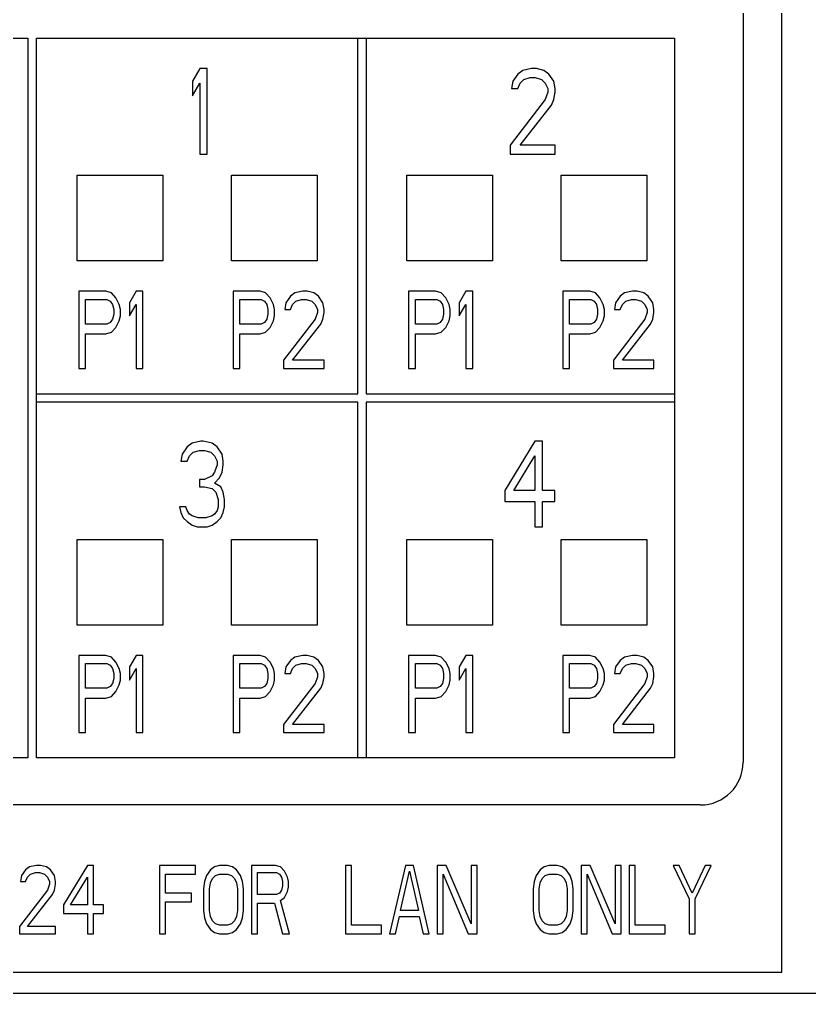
# Model space of a CAD drawing. Header units: millimetres. Extents: x 11355 to 11505, y 8083 to 8171.
# Drawn here: x 11360.209 to 11360.932, y 8103.342 to 8104.233 of the extents above; entities that cross this region are included whole.
import ezdxf

# ---------------------------------------------------------------- set-up
doc = ezdxf.new("R2010")
doc.units = ezdxf.units.MM
doc.layers.add('SW Siemens Scalance XR324', color=7, linetype='Continuous')

# ---------------------------------------------------------------- blocks, each defined once
blk = doc.blocks.new('SW Siemens Scalance XR324')
at = {"layer": 'SW Siemens Scalance XR324'}
for p, q in [((32834.09354, -3477.67342), (32834.09354, -3476.00452)), ((32834.05828, -3476.08287), (32834.05828, -3477.48146)), ((32832.21701, -3476.81938), (32833.40404, -3476.81938)), ((32833.40404, -3476.81938), (32833.40404, -3477.47754)), ((32833.41188, -3476.81938), (32833.9956, -3476.81938)), ((32833.41188, -3477.47754), (32833.41188, -3476.81938)), ((32833.7057, -3477.14454), (32833.7057, -3476.81938)), ((32833.71353, -3476.81938), (32833.71353, -3477.14454)), ((32833.9956, -3476.81938), (32833.9956, -3477.47754)), ((32833.56131, -3476.84719), (32833.55445, -3476.85886)), ((32833.56816, -3476.84719), (32833.56131, -3476.84719)), ((32833.56816, -3476.92554), (32833.56816, -3476.84719)), ((32833.85207, -3476.85219), (32833.8475, -3476.85886)), ((32833.85664, -3476.84885), (32833.85207, -3476.85219)), ((32833.86464, -3476.84719), (32833.85664, -3476.84885)), ((32833.86921, -3476.84719), (32833.86464, -3476.84719)), ((32833.87607, -3476.84885), (32833.86921, -3476.84719)), ((32833.88064, -3476.85219), (32833.87607, -3476.84885)), ((32833.88521, -3476.85886), (32833.88064, -3476.85219)), ((32833.55445, -3476.85886), (32833.55445, -3476.87219)), ((32833.55445, -3476.87219), (32833.56131, -3476.86052)), ((32833.56131, -3476.86052), (32833.56131, -3476.92554)), ((32833.8475, -3476.85886), (32833.84636, -3476.86552)), ((32833.85207, -3476.86552), (32833.85436, -3476.86052)), ((32833.85436, -3476.86052), (32833.85778, -3476.85719)), ((32833.85778, -3476.85719), (32833.8635, -3476.85552)), ((32833.8635, -3476.85552), (32833.86807, -3476.85552)), ((32833.86807, -3476.85552), (32833.87378, -3476.85719)), ((32833.87378, -3476.85719), (32833.87721, -3476.86052)), ((32833.87721, -3476.86052), (32833.87949, -3476.86552)), ((32833.88635, -3476.86552), (32833.88521, -3476.85886)), ((32833.84636, -3476.86552), (32833.85207, -3476.86552)), ((32833.87949, -3476.86886), (32833.87721, -3476.87553)), ((32833.87949, -3476.86552), (32833.87949, -3476.86886)), ((32833.88521, -3476.87553), (32833.88635, -3476.86886)), ((32833.88635, -3476.86886), (32833.88635, -3476.86552)), ((32833.87721, -3476.87553), (32833.84522, -3476.9172)), ((32833.88292, -3476.88053), (32833.88521, -3476.87553)), ((32833.85436, -3476.9172), (32833.88292, -3476.88053)), ((32833.84522, -3476.9172), (32833.84522, -3476.92554)), ((32833.88635, -3476.9172), (32833.85436, -3476.9172)), ((32833.88635, -3476.92554), (32833.88635, -3476.9172)), ((32833.56131, -3476.92554), (32833.56816, -3476.92554)), ((32833.84522, -3476.92554), (32833.88635, -3476.92554)), ((32833.44909, -3477.0231), (32833.44909, -3476.94474)), ((32833.44909, -3476.94474), (32833.52745, -3476.94474)), ((32833.52745, -3476.94474), (32833.52745, -3477.0231)), ((32833.59013, -3477.0231), (32833.59013, -3476.94474)), ((32833.59013, -3476.94474), (32833.66848, -3476.94474)), ((32833.66848, -3476.94474), (32833.66848, -3477.0231)), ((32833.75075, -3477.0231), (32833.75075, -3476.94474)), ((32833.75075, -3476.94474), (32833.8291, -3476.94474)), ((32833.8291, -3476.94474), (32833.8291, -3477.0231)), ((32833.89178, -3477.0231), (32833.89178, -3476.94474)), ((32833.89178, -3476.94474), (32833.97013, -3476.94474)), ((32833.97013, -3476.94474), (32833.97013, -3477.0231)), ((32833.52745, -3477.0231), (32833.44909, -3477.0231)), ((32833.66848, -3477.0231), (32833.59013, -3477.0231)), ((32833.8291, -3477.0231), (32833.75075, -3477.0231)), ((32833.97013, -3477.0231), (32833.89178, -3477.0231)), ((32833.45063, -3477.0509), (32833.45063, -3477.12142)), ((32833.47532, -3477.0509), (32833.45063, -3477.0509)), ((32833.48046, -3477.0524), (32833.47532, -3477.0509)), ((32833.48457, -3477.0569), (32833.48046, -3477.0524)), ((32833.48766, -3477.06291), (32833.48457, -3477.0569)), ((32833.50308, -3477.0509), (32833.49691, -3477.0614)), ((32833.50925, -3477.0509), (32833.50308, -3477.0509)), ((32833.50925, -3477.12142), (32833.50925, -3477.0509)), ((32833.59167, -3477.0509), (32833.59167, -3477.12142)), ((32833.61635, -3477.0509), (32833.59167, -3477.0509)), ((32833.62149, -3477.0524), (32833.61635, -3477.0509)), ((32833.6256, -3477.0569), (32833.62149, -3477.0524)), ((32833.62869, -3477.06291), (32833.6256, -3477.0569)), ((32833.64412, -3477.0554), (32833.64, -3477.0614)), ((32833.64823, -3477.0524), (32833.64412, -3477.0554)), ((32833.65543, -3477.0509), (32833.64823, -3477.0524)), ((32833.65954, -3477.0509), (32833.65543, -3477.0509)), ((32833.66571, -3477.0524), (32833.65954, -3477.0509)), ((32833.66982, -3477.0554), (32833.66571, -3477.0524)), ((32833.67394, -3477.0614), (32833.66982, -3477.0554)), ((32833.75229, -3477.0509), (32833.75229, -3477.12142)), ((32833.77697, -3477.0509), (32833.75229, -3477.0509)), ((32833.78211, -3477.0524), (32833.77697, -3477.0509)), ((32833.78623, -3477.0569), (32833.78211, -3477.0524)), ((32833.78931, -3477.06291), (32833.78623, -3477.0569)), ((32833.80474, -3477.0509), (32833.79857, -3477.0614)), ((32833.81091, -3477.0509), (32833.80474, -3477.0509)), ((32833.81091, -3477.12142), (32833.81091, -3477.0509)), ((32833.89332, -3477.0509), (32833.89332, -3477.12142)), ((32833.918, -3477.0509), (32833.89332, -3477.0509)), ((32833.92315, -3477.0524), (32833.918, -3477.0509)), ((32833.92726, -3477.0569), (32833.92315, -3477.0524)), ((32833.93035, -3477.06291), (32833.92726, -3477.0569)), ((32833.94577, -3477.0554), (32833.94166, -3477.0614)), ((32833.94988, -3477.0524), (32833.94577, -3477.0554)), ((32833.95708, -3477.0509), (32833.94988, -3477.0524)), ((32833.9612, -3477.0509), (32833.95708, -3477.0509)), ((32833.96737, -3477.0524), (32833.9612, -3477.0509)), ((32833.97148, -3477.0554), (32833.96737, -3477.0524)), ((32833.97559, -3477.0614), (32833.97148, -3477.0554)), ((32833.4568, -3477.0584), (32833.47634, -3477.0584)), ((32833.4568, -3477.08091), (32833.4568, -3477.0584)), ((32833.47634, -3477.0584), (32833.47943, -3477.0599)), ((32833.47943, -3477.0599), (32833.48149, -3477.06291)), ((32833.48149, -3477.06291), (32833.48251, -3477.06741)), ((32833.48868, -3477.06741), (32833.48766, -3477.06291)), ((32833.49691, -3477.0614), (32833.49691, -3477.07341)), ((32833.49691, -3477.07341), (32833.50308, -3477.06291)), ((32833.50308, -3477.06291), (32833.50308, -3477.12142)), ((32833.59784, -3477.0584), (32833.61738, -3477.0584)), ((32833.59784, -3477.08091), (32833.59784, -3477.0584)), ((32833.61738, -3477.0584), (32833.62046, -3477.0599)), ((32833.62046, -3477.0599), (32833.62252, -3477.06291)), ((32833.62252, -3477.06291), (32833.62355, -3477.06741)), ((32833.62972, -3477.06741), (32833.62869, -3477.06291)), ((32833.64, -3477.0614), (32833.63897, -3477.06741)), ((32833.64412, -3477.06741), (32833.64617, -3477.06291)), ((32833.64617, -3477.06291), (32833.64926, -3477.0599)), ((32833.64926, -3477.0599), (32833.6544, -3477.0584)), ((32833.6544, -3477.0584), (32833.65851, -3477.0584)), ((32833.65851, -3477.0584), (32833.66365, -3477.0599)), ((32833.66365, -3477.0599), (32833.66674, -3477.06291)), ((32833.66674, -3477.06291), (32833.6688, -3477.06741)), ((32833.67497, -3477.06741), (32833.67394, -3477.0614)), ((32833.75846, -3477.0584), (32833.778, -3477.0584)), ((32833.75846, -3477.08091), (32833.75846, -3477.0584)), ((32833.778, -3477.0584), (32833.78108, -3477.0599)), ((32833.78108, -3477.0599), (32833.78314, -3477.06291)), ((32833.78314, -3477.06291), (32833.78417, -3477.06741)), ((32833.79034, -3477.06741), (32833.78931, -3477.06291)), ((32833.79857, -3477.0614), (32833.79857, -3477.07341)), ((32833.79857, -3477.07341), (32833.80474, -3477.06291)), ((32833.80474, -3477.06291), (32833.80474, -3477.12142)), ((32833.89949, -3477.0584), (32833.91903, -3477.0584)), ((32833.89949, -3477.08091), (32833.89949, -3477.0584)), ((32833.91903, -3477.0584), (32833.92212, -3477.0599)), ((32833.92212, -3477.0599), (32833.92417, -3477.06291)), ((32833.92417, -3477.06291), (32833.9252, -3477.06741)), ((32833.93137, -3477.06741), (32833.93035, -3477.06291)), ((32833.94166, -3477.0614), (32833.94063, -3477.06741)), ((32833.94577, -3477.06741), (32833.94783, -3477.06291)), ((32833.94783, -3477.06291), (32833.95091, -3477.0599)), ((32833.95091, -3477.0599), (32833.95605, -3477.0584)), ((32833.95605, -3477.0584), (32833.96017, -3477.0584)), ((32833.96017, -3477.0584), (32833.96531, -3477.0599)), ((32833.96531, -3477.0599), (32833.96839, -3477.06291)), ((32833.96839, -3477.06291), (32833.97045, -3477.06741)), ((32833.97662, -3477.06741), (32833.97559, -3477.0614)), ((32833.48251, -3477.07191), (32833.48149, -3477.07641)), ((32833.48251, -3477.06741), (32833.48251, -3477.07191)), ((32833.48766, -3477.07791), (32833.48868, -3477.07341)), ((32833.48868, -3477.07341), (32833.48868, -3477.06741)), ((32833.62355, -3477.07191), (32833.62252, -3477.07641)), ((32833.62355, -3477.06741), (32833.62355, -3477.07191)), ((32833.62869, -3477.07791), (32833.62972, -3477.07341)), ((32833.62972, -3477.07341), (32833.62972, -3477.06741)), ((32833.63897, -3477.06741), (32833.64412, -3477.06741)), ((32833.6688, -3477.07041), (32833.66674, -3477.07641)), ((32833.6688, -3477.06741), (32833.6688, -3477.07041)), ((32833.67394, -3477.07641), (32833.67497, -3477.07041)), ((32833.67497, -3477.07041), (32833.67497, -3477.06741)), ((32833.78417, -3477.07191), (32833.78314, -3477.07641)), ((32833.78417, -3477.06741), (32833.78417, -3477.07191)), ((32833.78931, -3477.07791), (32833.79034, -3477.07341)), ((32833.79034, -3477.07341), (32833.79034, -3477.06741)), ((32833.9252, -3477.07191), (32833.92417, -3477.07641)), ((32833.9252, -3477.06741), (32833.9252, -3477.07191)), ((32833.93035, -3477.07791), (32833.93137, -3477.07341)), ((32833.93137, -3477.07341), (32833.93137, -3477.06741)), ((32833.94063, -3477.06741), (32833.94577, -3477.06741)), ((32833.97045, -3477.07041), (32833.96839, -3477.07641)), ((32833.97045, -3477.06741), (32833.97045, -3477.07041)), ((32833.97559, -3477.07641), (32833.97662, -3477.07041)), ((32833.97662, -3477.07041), (32833.97662, -3477.06741)), ((32833.47634, -3477.08091), (32833.4568, -3477.08091)), ((32833.47943, -3477.07941), (32833.47634, -3477.08091)), ((32833.48149, -3477.07641), (32833.47943, -3477.07941)), ((32833.48046, -3477.08841), (32833.48457, -3477.08391)), ((32833.48457, -3477.08391), (32833.48766, -3477.07791)), ((32833.61738, -3477.08091), (32833.59784, -3477.08091)), ((32833.62046, -3477.07941), (32833.61738, -3477.08091)), ((32833.62252, -3477.07641), (32833.62046, -3477.07941)), ((32833.62149, -3477.08841), (32833.6256, -3477.08391)), ((32833.6256, -3477.08391), (32833.62869, -3477.07791)), ((32833.66674, -3477.07641), (32833.63794, -3477.11392)), ((32833.64617, -3477.11392), (32833.67188, -3477.08091)), ((32833.67188, -3477.08091), (32833.67394, -3477.07641)), ((32833.778, -3477.08091), (32833.75846, -3477.08091)), ((32833.78108, -3477.07941), (32833.778, -3477.08091)), ((32833.78314, -3477.07641), (32833.78108, -3477.07941)), ((32833.78211, -3477.08841), (32833.78623, -3477.08391)), ((32833.78623, -3477.08391), (32833.78931, -3477.07791)), ((32833.91903, -3477.08091), (32833.89949, -3477.08091)), ((32833.92212, -3477.07941), (32833.91903, -3477.08091)), ((32833.92417, -3477.07641), (32833.92212, -3477.07941)), ((32833.92315, -3477.08841), (32833.92726, -3477.08391)), ((32833.92726, -3477.08391), (32833.93035, -3477.07791)), ((32833.96839, -3477.07641), (32833.9396, -3477.11392)), ((32833.94783, -3477.11392), (32833.97354, -3477.08091)), ((32833.97354, -3477.08091), (32833.97559, -3477.07641)), ((32833.4568, -3477.08991), (32833.47532, -3477.08991)), ((32833.4568, -3477.12142), (32833.4568, -3477.08991)), ((32833.47532, -3477.08991), (32833.48046, -3477.08841)), ((32833.59784, -3477.08991), (32833.61635, -3477.08991)), ((32833.59784, -3477.12142), (32833.59784, -3477.08991)), ((32833.61635, -3477.08991), (32833.62149, -3477.08841)), ((32833.75846, -3477.08991), (32833.77697, -3477.08991)), ((32833.75846, -3477.12142), (32833.75846, -3477.08991)), ((32833.77697, -3477.08991), (32833.78211, -3477.08841)), ((32833.89949, -3477.08991), (32833.918, -3477.08991)), ((32833.89949, -3477.12142), (32833.89949, -3477.08991)), ((32833.918, -3477.08991), (32833.92315, -3477.08841)), ((32833.63794, -3477.11392), (32833.63794, -3477.12142)), ((32833.67497, -3477.11392), (32833.64617, -3477.11392)), ((32833.67497, -3477.12142), (32833.67497, -3477.11392)), ((32833.9396, -3477.11392), (32833.9396, -3477.12142)), ((32833.97662, -3477.11392), (32833.94783, -3477.11392)), ((32833.97662, -3477.12142), (32833.97662, -3477.11392)), ((32833.45063, -3477.12142), (32833.4568, -3477.12142)), ((32833.50308, -3477.12142), (32833.50925, -3477.12142)), ((32833.59167, -3477.12142), (32833.59784, -3477.12142)), ((32833.63794, -3477.12142), (32833.67497, -3477.12142)), ((32833.75229, -3477.12142), (32833.75846, -3477.12142)), ((32833.80474, -3477.12142), (32833.81091, -3477.12142)), ((32833.89332, -3477.12142), (32833.89949, -3477.12142)), ((32833.9396, -3477.12142), (32833.97662, -3477.12142)), ((32833.41188, -3477.14454), (32833.7057, -3477.14454)), ((32833.71353, -3477.14454), (32833.9956, -3477.14454)), ((32833.7057, -3477.15238), (32833.41188, -3477.15238)), ((32833.7057, -3477.47754), (32833.7057, -3477.15238)), ((32833.71353, -3477.15238), (32833.71353, -3477.47754)), ((32833.9956, -3477.15238), (32833.71353, -3477.15238)), ((32833.55416, -3477.18969), (32833.54959, -3477.19302)), ((32833.56216, -3477.18802), (32833.55416, -3477.18969)), ((32833.56445, -3477.18802), (32833.56216, -3477.18802)), ((32833.57245, -3477.18969), (32833.56445, -3477.18802)), ((32833.57702, -3477.19302), (32833.57245, -3477.18969)), ((32833.86786, -3477.18802), (32833.84044, -3477.23303)), ((32833.87472, -3477.18802), (32833.86786, -3477.18802)), ((32833.87472, -3477.23303), (32833.87472, -3477.18802)), ((32833.54502, -3477.19969), (32833.54388, -3477.20636)), ((32833.54959, -3477.19302), (32833.54502, -3477.19969)), ((32833.55188, -3477.20136), (32833.55531, -3477.19802)), ((32833.55531, -3477.19802), (32833.56102, -3477.19635)), ((32833.56102, -3477.19635), (32833.56559, -3477.19635)), ((32833.56559, -3477.19635), (32833.5713, -3477.19802)), ((32833.5713, -3477.19802), (32833.57473, -3477.20136)), ((32833.58159, -3477.19969), (32833.57702, -3477.19302)), ((32833.58273, -3477.20636), (32833.58159, -3477.19969)), ((32833.54388, -3477.20636), (32833.54959, -3477.20636)), ((32833.54959, -3477.20636), (32833.55188, -3477.20136)), ((32833.57473, -3477.20136), (32833.57702, -3477.20636)), ((32833.57702, -3477.20636), (32833.57702, -3477.20969)), ((32833.58273, -3477.20969), (32833.58273, -3477.20636)), ((32833.84843, -3477.23303), (32833.86786, -3477.20136)), ((32833.86786, -3477.20136), (32833.86786, -3477.23303)), ((32833.57473, -3477.21636), (32833.57245, -3477.21969)), ((32833.57702, -3477.20969), (32833.57473, -3477.21636)), ((32833.5793, -3477.22136), (32833.58159, -3477.21636)), ((32833.58159, -3477.21636), (32833.58273, -3477.20969)), ((32833.56102, -3477.22303), (32833.56102, -3477.2297)), ((32833.56559, -3477.22303), (32833.56102, -3477.22303)), ((32833.57245, -3477.21969), (32833.56559, -3477.22303)), ((32833.57473, -3477.22636), (32833.5793, -3477.22136)), ((32833.58044, -3477.2297), (32833.57473, -3477.22636)), ((32833.56102, -3477.2297), (32833.56559, -3477.2297)), ((32833.56559, -3477.2297), (32833.57245, -3477.23136)), ((32833.57245, -3477.23136), (32833.57587, -3477.2347)), ((32833.57587, -3477.2347), (32833.57816, -3477.24136)), ((32833.58273, -3477.2347), (32833.58044, -3477.2297)), ((32833.58387, -3477.24136), (32833.58273, -3477.2347)), ((32833.84044, -3477.23303), (32833.84044, -3477.24303)), ((32833.86786, -3477.23303), (32833.84843, -3477.23303)), ((32833.88614, -3477.23303), (32833.87472, -3477.23303)), ((32833.88614, -3477.24303), (32833.88614, -3477.23303)), ((32833.57816, -3477.24136), (32833.57816, -3477.24803)), ((32833.58387, -3477.24803), (32833.58387, -3477.24136)), ((32833.84044, -3477.24303), (32833.86786, -3477.24303)), ((32833.86786, -3477.24303), (32833.86786, -3477.26637)), ((32833.87472, -3477.24303), (32833.88614, -3477.24303)), ((32833.87472, -3477.26637), (32833.87472, -3477.24303)), ((32833.54274, -3477.24803), (32833.54388, -3477.25303)), ((32833.54845, -3477.24803), (32833.54274, -3477.24803)), ((32833.54388, -3477.25303), (32833.54617, -3477.25804)), ((32833.54959, -3477.25137), (32833.54845, -3477.24803)), ((32833.55188, -3477.2547), (32833.54959, -3477.25137)), ((32833.57702, -3477.25137), (32833.57473, -3477.2547)), ((32833.57816, -3477.24803), (32833.57702, -3477.25137)), ((32833.58044, -3477.25804), (32833.58273, -3477.25303)), ((32833.58273, -3477.25303), (32833.58387, -3477.24803)), ((32833.54617, -3477.25804), (32833.54959, -3477.26137)), ((32833.54959, -3477.26137), (32833.55416, -3477.2647)), ((32833.55416, -3477.25637), (32833.55188, -3477.2547)), ((32833.55988, -3477.25804), (32833.55416, -3477.25637)), ((32833.56673, -3477.25804), (32833.55988, -3477.25804)), ((32833.57245, -3477.25637), (32833.56673, -3477.25804)), ((32833.57473, -3477.2547), (32833.57245, -3477.25637)), ((32833.57245, -3477.2647), (32833.57702, -3477.26137)), ((32833.57702, -3477.26137), (32833.58044, -3477.25804)), ((32833.55416, -3477.2647), (32833.55873, -3477.26637)), ((32833.55873, -3477.26637), (32833.56788, -3477.26637)), ((32833.56788, -3477.26637), (32833.57245, -3477.2647)), ((32833.86786, -3477.26637), (32833.87472, -3477.26637)), ((32833.44909, -3477.27774), (32833.52745, -3477.27774)), ((32833.44909, -3477.35609), (32833.44909, -3477.27774)), ((32833.52745, -3477.27774), (32833.52745, -3477.35609)), ((32833.59013, -3477.35609), (32833.59013, -3477.27774)), ((32833.59013, -3477.27774), (32833.66848, -3477.27774)), ((32833.66848, -3477.27774), (32833.66848, -3477.35609)), ((32833.75075, -3477.27774), (32833.8291, -3477.27774)), ((32833.75075, -3477.35609), (32833.75075, -3477.27774)), ((32833.8291, -3477.27774), (32833.8291, -3477.35609)), ((32833.89178, -3477.27774), (32833.97013, -3477.27774)), ((32833.89178, -3477.35609), (32833.89178, -3477.27774)), ((32833.97013, -3477.27774), (32833.97013, -3477.35609)), ((32833.52745, -3477.35609), (32833.44909, -3477.35609)), ((32833.66848, -3477.35609), (32833.59013, -3477.35609)), ((32833.8291, -3477.35609), (32833.75075, -3477.35609)), ((32833.97013, -3477.35609), (32833.89178, -3477.35609)), ((32833.45063, -3477.3839), (32833.45063, -3477.45442)), ((32833.47532, -3477.3839), (32833.45063, -3477.3839)), ((32833.48046, -3477.3854), (32833.47532, -3477.3839)), ((32833.48457, -3477.3899), (32833.48046, -3477.3854)), ((32833.50308, -3477.3839), (32833.49691, -3477.3944)), ((32833.50925, -3477.3839), (32833.50308, -3477.3839)), ((32833.50925, -3477.45442), (32833.50925, -3477.3839)), ((32833.59167, -3477.3839), (32833.59167, -3477.45442)), ((32833.61635, -3477.3839), (32833.59167, -3477.3839)), ((32833.62149, -3477.3854), (32833.61635, -3477.3839)), ((32833.6256, -3477.3899), (32833.62149, -3477.3854)), ((32833.64823, -3477.3854), (32833.64412, -3477.3884)), ((32833.65543, -3477.3839), (32833.64823, -3477.3854)), ((32833.65954, -3477.3839), (32833.65543, -3477.3839)), ((32833.66571, -3477.3854), (32833.65954, -3477.3839)), ((32833.66982, -3477.3884), (32833.66571, -3477.3854)), ((32833.75229, -3477.3839), (32833.75229, -3477.45442)), ((32833.77697, -3477.3839), (32833.75229, -3477.3839)), ((32833.78211, -3477.3854), (32833.77697, -3477.3839)), ((32833.78623, -3477.3899), (32833.78211, -3477.3854)), ((32833.80474, -3477.3839), (32833.79857, -3477.3944)), ((32833.81091, -3477.3839), (32833.80474, -3477.3839)), ((32833.81091, -3477.45442), (32833.81091, -3477.3839)), ((32833.89332, -3477.3839), (32833.89332, -3477.45442)), ((32833.918, -3477.3839), (32833.89332, -3477.3839)), ((32833.92315, -3477.3854), (32833.918, -3477.3839)), ((32833.92726, -3477.3899), (32833.92315, -3477.3854)), ((32833.94988, -3477.3854), (32833.94577, -3477.3884)), ((32833.95708, -3477.3839), (32833.94988, -3477.3854)), ((32833.9612, -3477.3839), (32833.95708, -3477.3839)), ((32833.96737, -3477.3854), (32833.9612, -3477.3839)), ((32833.97148, -3477.3884), (32833.96737, -3477.3854)), ((32833.4568, -3477.3914), (32833.47634, -3477.3914)), ((32833.4568, -3477.41391), (32833.4568, -3477.3914)), ((32833.47634, -3477.3914), (32833.47943, -3477.3929)), ((32833.47943, -3477.3929), (32833.48149, -3477.3959)), ((32833.48149, -3477.3959), (32833.48251, -3477.4004)), ((32833.48766, -3477.3959), (32833.48457, -3477.3899)), ((32833.48868, -3477.4004), (32833.48766, -3477.3959)), ((32833.49691, -3477.3944), (32833.49691, -3477.4064)), ((32833.49691, -3477.4064), (32833.50308, -3477.3959)), ((32833.50308, -3477.3959), (32833.50308, -3477.45442)), ((32833.59784, -3477.3914), (32833.61738, -3477.3914)), ((32833.59784, -3477.41391), (32833.59784, -3477.3914)), ((32833.61738, -3477.3914), (32833.62046, -3477.3929)), ((32833.62046, -3477.3929), (32833.62252, -3477.3959)), ((32833.62252, -3477.3959), (32833.62355, -3477.4004)), ((32833.62869, -3477.3959), (32833.6256, -3477.3899)), ((32833.62972, -3477.4004), (32833.62869, -3477.3959)), ((32833.64, -3477.3944), (32833.63897, -3477.4004)), ((32833.64412, -3477.3884), (32833.64, -3477.3944)), ((32833.64412, -3477.4004), (32833.64617, -3477.3959)), ((32833.64617, -3477.3959), (32833.64926, -3477.3929)), ((32833.64926, -3477.3929), (32833.6544, -3477.3914)), ((32833.6544, -3477.3914), (32833.65851, -3477.3914)), ((32833.65851, -3477.3914), (32833.66365, -3477.3929)), ((32833.66365, -3477.3929), (32833.66674, -3477.3959)), ((32833.66674, -3477.3959), (32833.6688, -3477.4004)), ((32833.67394, -3477.3944), (32833.66982, -3477.3884)), ((32833.67497, -3477.4004), (32833.67394, -3477.3944)), ((32833.75846, -3477.3914), (32833.778, -3477.3914)), ((32833.75846, -3477.41391), (32833.75846, -3477.3914)), ((32833.778, -3477.3914), (32833.78108, -3477.3929)), ((32833.78108, -3477.3929), (32833.78314, -3477.3959)), ((32833.78314, -3477.3959), (32833.78417, -3477.4004)), ((32833.78931, -3477.3959), (32833.78623, -3477.3899)), ((32833.79034, -3477.4004), (32833.78931, -3477.3959)), ((32833.79857, -3477.3944), (32833.79857, -3477.4064)), ((32833.79857, -3477.4064), (32833.80474, -3477.3959)), ((32833.80474, -3477.3959), (32833.80474, -3477.45442)), ((32833.89949, -3477.3914), (32833.91903, -3477.3914)), ((32833.89949, -3477.41391), (32833.89949, -3477.3914)), ((32833.91903, -3477.3914), (32833.92212, -3477.3929)), ((32833.92212, -3477.3929), (32833.92417, -3477.3959)), ((32833.92417, -3477.3959), (32833.9252, -3477.4004)), ((32833.93035, -3477.3959), (32833.92726, -3477.3899)), ((32833.93137, -3477.4004), (32833.93035, -3477.3959)), ((32833.94166, -3477.3944), (32833.94063, -3477.4004)), ((32833.94577, -3477.3884), (32833.94166, -3477.3944)), ((32833.94577, -3477.4004), (32833.94783, -3477.3959)), ((32833.94783, -3477.3959), (32833.95091, -3477.3929)), ((32833.95091, -3477.3929), (32833.95605, -3477.3914)), ((32833.95605, -3477.3914), (32833.96017, -3477.3914)), ((32833.96017, -3477.3914), (32833.96531, -3477.3929)), ((32833.96531, -3477.3929), (32833.96839, -3477.3959)), ((32833.96839, -3477.3959), (32833.97045, -3477.4004)), ((32833.97559, -3477.3944), (32833.97148, -3477.3884)), ((32833.97662, -3477.4004), (32833.97559, -3477.3944)), ((32833.48251, -3477.4049), (32833.48149, -3477.4094)), ((32833.48251, -3477.4004), (32833.48251, -3477.4049)), ((32833.48868, -3477.4064), (32833.48868, -3477.4004)), ((32833.62355, -3477.4049), (32833.62252, -3477.4094)), ((32833.62355, -3477.4004), (32833.62355, -3477.4049)), ((32833.62972, -3477.4064), (32833.62972, -3477.4004)), ((32833.63897, -3477.4004), (32833.64412, -3477.4004)), ((32833.6688, -3477.4034), (32833.66674, -3477.4094)), ((32833.6688, -3477.4004), (32833.6688, -3477.4034)), ((32833.67394, -3477.4094), (32833.67497, -3477.4034)), ((32833.67497, -3477.4034), (32833.67497, -3477.4004)), ((32833.78417, -3477.4049), (32833.78314, -3477.4094)), ((32833.78417, -3477.4004), (32833.78417, -3477.4049)), ((32833.79034, -3477.4064), (32833.79034, -3477.4004)), ((32833.9252, -3477.4049), (32833.92417, -3477.4094)), ((32833.9252, -3477.4004), (32833.9252, -3477.4049)), ((32833.93137, -3477.4064), (32833.93137, -3477.4004)), ((32833.94063, -3477.4004), (32833.94577, -3477.4004)), ((32833.97045, -3477.4034), (32833.96839, -3477.4094)), ((32833.97045, -3477.4004), (32833.97045, -3477.4034)), ((32833.97559, -3477.4094), (32833.97662, -3477.4034)), ((32833.97662, -3477.4034), (32833.97662, -3477.4004)), ((32833.47634, -3477.41391), (32833.4568, -3477.41391)), ((32833.47943, -3477.41241), (32833.47634, -3477.41391)), ((32833.48149, -3477.4094), (32833.47943, -3477.41241)), ((32833.48457, -3477.41691), (32833.48766, -3477.41091)), ((32833.48766, -3477.41091), (32833.48868, -3477.4064)), ((32833.61738, -3477.41391), (32833.59784, -3477.41391)), ((32833.62046, -3477.41241), (32833.61738, -3477.41391)), ((32833.62252, -3477.4094), (32833.62046, -3477.41241)), ((32833.6256, -3477.41691), (32833.62869, -3477.41091)), ((32833.62869, -3477.41091), (32833.62972, -3477.4064)), ((32833.66674, -3477.4094), (32833.63794, -3477.44691)), ((32833.64617, -3477.44691), (32833.67188, -3477.41391)), ((32833.67188, -3477.41391), (32833.67394, -3477.4094)), ((32833.778, -3477.41391), (32833.75846, -3477.41391)), ((32833.78108, -3477.41241), (32833.778, -3477.41391)), ((32833.78314, -3477.4094), (32833.78108, -3477.41241)), ((32833.78623, -3477.41691), (32833.78931, -3477.41091)), ((32833.78931, -3477.41091), (32833.79034, -3477.4064)), ((32833.91903, -3477.41391), (32833.89949, -3477.41391)), ((32833.92212, -3477.41241), (32833.91903, -3477.41391)), ((32833.92417, -3477.4094), (32833.92212, -3477.41241)), ((32833.92726, -3477.41691), (32833.93035, -3477.41091)), ((32833.93035, -3477.41091), (32833.93137, -3477.4064)), ((32833.96839, -3477.4094), (32833.9396, -3477.44691)), ((32833.94783, -3477.44691), (32833.97354, -3477.41391)), ((32833.97354, -3477.41391), (32833.97559, -3477.4094)), ((32833.4568, -3477.42291), (32833.47532, -3477.42291)), ((32833.4568, -3477.45442), (32833.4568, -3477.42291)), ((32833.47532, -3477.42291), (32833.48046, -3477.42141)), ((32833.48046, -3477.42141), (32833.48457, -3477.41691)), ((32833.59784, -3477.42291), (32833.61635, -3477.42291)), ((32833.59784, -3477.45442), (32833.59784, -3477.42291)), ((32833.61635, -3477.42291), (32833.62149, -3477.42141)), ((32833.62149, -3477.42141), (32833.6256, -3477.41691)), ((32833.75846, -3477.42291), (32833.77697, -3477.42291)), ((32833.75846, -3477.45442), (32833.75846, -3477.42291)), ((32833.77697, -3477.42291), (32833.78211, -3477.42141)), ((32833.78211, -3477.42141), (32833.78623, -3477.41691)), ((32833.89949, -3477.42291), (32833.918, -3477.42291)), ((32833.89949, -3477.45442), (32833.89949, -3477.42291)), ((32833.918, -3477.42291), (32833.92315, -3477.42141)), ((32833.92315, -3477.42141), (32833.92726, -3477.41691)), ((32833.63794, -3477.44691), (32833.63794, -3477.45442)), ((32833.67497, -3477.44691), (32833.64617, -3477.44691)), ((32833.67497, -3477.45442), (32833.67497, -3477.44691)), ((32833.9396, -3477.44691), (32833.9396, -3477.45442)), ((32833.97662, -3477.44691), (32833.94783, -3477.44691)), ((32833.97662, -3477.45442), (32833.97662, -3477.44691)), ((32833.45063, -3477.45442), (32833.4568, -3477.45442)), ((32833.50308, -3477.45442), (32833.50925, -3477.45442)), ((32833.59167, -3477.45442), (32833.59784, -3477.45442)), ((32833.63794, -3477.45442), (32833.67497, -3477.45442)), ((32833.75229, -3477.45442), (32833.75846, -3477.45442)), ((32833.80474, -3477.45442), (32833.81091, -3477.45442)), ((32833.89332, -3477.45442), (32833.89949, -3477.45442)), ((32833.9396, -3477.45442), (32833.97662, -3477.45442)), ((32833.40404, -3477.47754), (32832.21701, -3477.47754)), ((32833.9956, -3477.47754), (32833.41188, -3477.47754)), ((32834.0191, -3477.52063), (32832.21701, -3477.52063)), ((32833.40193, -3477.57986), (32833.39827, -3477.5852)), ((32833.40558, -3477.5772), (32833.40193, -3477.57986)), ((32833.41198, -3477.57586), (32833.40558, -3477.5772)), ((32833.4065, -3477.58386), (32833.41107, -3477.58253)), ((32833.41107, -3477.58253), (32833.41472, -3477.58253)), ((32833.41564, -3477.57586), (32833.41198, -3477.57586)), ((32833.41472, -3477.58253), (32833.41929, -3477.58386)), ((32833.42112, -3477.5772), (32833.41564, -3477.57586)), ((32833.42478, -3477.57986), (32833.42112, -3477.5772)), ((32833.42843, -3477.5852), (32833.42478, -3477.57986)), ((32833.4586, -3477.57586), (32833.43666, -3477.61187)), ((32833.46408, -3477.57586), (32833.4586, -3477.57586)), ((32833.46408, -3477.61187), (32833.46408, -3477.57586)), ((32833.52442, -3477.57586), (32833.52442, -3477.63854)), ((32833.55732, -3477.57586), (32833.52442, -3477.57586)), ((32833.55732, -3477.58386), (32833.55732, -3477.57586)), ((32833.57104, -3477.57986), (32833.56738, -3477.5852)), ((32833.57469, -3477.5772), (32833.57104, -3477.57986)), ((32833.57926, -3477.57586), (32833.57469, -3477.5772)), ((32833.58658, -3477.57586), (32833.57926, -3477.57586)), ((32833.59115, -3477.5772), (32833.58658, -3477.57586)), ((32833.5948, -3477.57986), (32833.59115, -3477.5772)), ((32833.59846, -3477.5852), (32833.5948, -3477.57986)), ((32833.60851, -3477.57586), (32833.60851, -3477.63854)), ((32833.63045, -3477.57586), (32833.60851, -3477.57586)), ((32833.614, -3477.58253), (32833.63137, -3477.58253)), ((32833.614, -3477.60253), (32833.614, -3477.58253)), ((32833.63502, -3477.5772), (32833.63045, -3477.57586)), ((32833.63137, -3477.58253), (32833.63411, -3477.58386)), ((32833.63868, -3477.5812), (32833.63502, -3477.5772)), ((32833.64142, -3477.58653), (32833.63868, -3477.5812)), ((32833.69444, -3477.57586), (32833.69444, -3477.63854)), ((32833.69992, -3477.57586), (32833.69444, -3477.57586)), ((32833.69992, -3477.63054), (32833.69992, -3477.57586)), ((32833.74929, -3477.57586), (32833.73466, -3477.63854)), ((32833.74472, -3477.6172), (32833.75294, -3477.5812)), ((32833.7566, -3477.57586), (32833.74929, -3477.57586)), ((32833.75294, -3477.5812), (32833.76117, -3477.6172)), ((32833.77123, -3477.63854), (32833.7566, -3477.57586)), ((32833.77854, -3477.57586), (32833.77854, -3477.63854)), ((32833.78676, -3477.57586), (32833.77854, -3477.57586)), ((32833.80962, -3477.62921), (32833.78676, -3477.57586)), ((32833.80962, -3477.57586), (32833.80962, -3477.62921)), ((32833.8151, -3477.57586), (32833.80962, -3477.57586)), ((32833.8151, -3477.63854), (32833.8151, -3477.57586)), ((32833.87269, -3477.57986), (32833.86903, -3477.5852)), ((32833.87635, -3477.5772), (32833.87269, -3477.57986)), ((32833.88092, -3477.57586), (32833.87635, -3477.5772)), ((32833.88823, -3477.57586), (32833.88092, -3477.57586)), ((32833.8928, -3477.5772), (32833.88823, -3477.57586)), ((32833.89646, -3477.57986), (32833.8928, -3477.5772)), ((32833.90011, -3477.5852), (32833.89646, -3477.57986)), ((32833.91017, -3477.57586), (32833.91017, -3477.63854)), ((32833.9184, -3477.57586), (32833.91017, -3477.57586)), ((32833.94125, -3477.62921), (32833.9184, -3477.57586)), ((32833.94125, -3477.57586), (32833.94125, -3477.62921)), ((32833.94673, -3477.57586), (32833.94125, -3477.57586)), ((32833.94673, -3477.63854), (32833.94673, -3477.57586)), ((32833.95405, -3477.57586), (32833.95405, -3477.63854)), ((32833.95953, -3477.57586), (32833.95405, -3477.57586)), ((32833.95953, -3477.63054), (32833.95953, -3477.57586)), ((32833.99427, -3477.57586), (32834.00889, -3477.60654)), ((32833.99975, -3477.57586), (32833.99427, -3477.57586)), ((32834.01164, -3477.6012), (32833.99975, -3477.57586)), ((32834.02352, -3477.57586), (32834.01164, -3477.6012)), ((32834.01438, -3477.60654), (32834.029, -3477.57586)), ((32834.029, -3477.57586), (32834.02352, -3477.57586)), ((32833.39827, -3477.5852), (32833.39735, -3477.59053)), ((32833.39735, -3477.59053), (32833.40193, -3477.59053)), ((32833.40193, -3477.59053), (32833.40375, -3477.58653)), ((32833.40375, -3477.58653), (32833.4065, -3477.58386)), ((32833.41929, -3477.58386), (32833.42204, -3477.58653)), ((32833.42204, -3477.58653), (32833.42386, -3477.59053)), ((32833.42386, -3477.59053), (32833.42386, -3477.5932)), ((32833.42935, -3477.59053), (32833.42843, -3477.5852)), ((32833.42935, -3477.5932), (32833.42935, -3477.59053)), ((32833.44306, -3477.61187), (32833.4586, -3477.58653)), ((32833.4586, -3477.58653), (32833.4586, -3477.61187)), ((32833.5299, -3477.58386), (32833.55732, -3477.58386)), ((32833.5299, -3477.6012), (32833.5299, -3477.58386)), ((32833.56555, -3477.59053), (32833.56464, -3477.5972)), ((32833.56738, -3477.5852), (32833.56555, -3477.59053)), ((32833.57012, -3477.5972), (32833.57104, -3477.59187)), ((32833.57104, -3477.59187), (32833.57286, -3477.58786)), ((32833.57286, -3477.58786), (32833.57561, -3477.5852)), ((32833.57561, -3477.5852), (32833.57926, -3477.58386)), ((32833.57926, -3477.58386), (32833.58658, -3477.58386)), ((32833.58658, -3477.58386), (32833.59023, -3477.5852)), ((32833.59023, -3477.5852), (32833.59297, -3477.58786)), ((32833.59297, -3477.58786), (32833.5948, -3477.59187)), ((32833.5948, -3477.59187), (32833.59572, -3477.5972)), ((32833.60029, -3477.59053), (32833.59846, -3477.5852)), ((32833.6012, -3477.5972), (32833.60029, -3477.59053)), ((32833.63411, -3477.58386), (32833.63594, -3477.58653)), ((32833.63594, -3477.58653), (32833.63685, -3477.59053)), ((32833.63685, -3477.59053), (32833.63685, -3477.59453)), ((32833.64234, -3477.59053), (32833.64142, -3477.58653)), ((32833.64234, -3477.59587), (32833.64234, -3477.59053)), ((32833.78402, -3477.63854), (32833.78402, -3477.58386)), ((32833.78402, -3477.58386), (32833.80688, -3477.63854)), ((32833.86721, -3477.59053), (32833.86629, -3477.5972)), ((32833.86903, -3477.5852), (32833.86721, -3477.59053)), ((32833.87178, -3477.5972), (32833.87269, -3477.59187)), ((32833.87269, -3477.59187), (32833.87452, -3477.58786)), ((32833.87452, -3477.58786), (32833.87726, -3477.5852)), ((32833.87726, -3477.5852), (32833.88092, -3477.58386)), ((32833.88092, -3477.58386), (32833.88823, -3477.58386)), ((32833.88823, -3477.58386), (32833.89189, -3477.5852)), ((32833.89189, -3477.5852), (32833.89463, -3477.58786)), ((32833.89463, -3477.58786), (32833.89646, -3477.59187)), ((32833.89646, -3477.59187), (32833.89737, -3477.5972)), ((32833.90194, -3477.59053), (32833.90011, -3477.5852)), ((32833.90286, -3477.5972), (32833.90194, -3477.59053)), ((32833.91565, -3477.63854), (32833.91565, -3477.58386)), ((32833.91565, -3477.58386), (32833.93851, -3477.63854)), ((32833.42204, -3477.59853), (32833.39644, -3477.63188)), ((32833.42386, -3477.5932), (32833.42204, -3477.59853)), ((32833.42661, -3477.60253), (32833.42843, -3477.59853)), ((32833.42843, -3477.59853), (32833.42935, -3477.5932)), ((32833.56464, -3477.5972), (32833.56464, -3477.6172)), ((32833.57012, -3477.6172), (32833.57012, -3477.5972)), ((32833.59572, -3477.5972), (32833.59572, -3477.6172)), ((32833.6012, -3477.6172), (32833.6012, -3477.5972)), ((32833.63594, -3477.59853), (32833.63411, -3477.6012)), ((32833.63685, -3477.59453), (32833.63594, -3477.59853)), ((32833.63868, -3477.6052), (32833.64142, -3477.59987)), ((32833.64142, -3477.59987), (32833.64234, -3477.59587)), ((32833.86629, -3477.5972), (32833.86629, -3477.6172)), ((32833.87178, -3477.6172), (32833.87178, -3477.5972)), ((32833.89737, -3477.5972), (32833.89737, -3477.6172)), ((32833.90286, -3477.6172), (32833.90286, -3477.5972)), ((32833.40375, -3477.63188), (32833.42661, -3477.60253)), ((32833.55367, -3477.6012), (32833.5299, -3477.6012)), ((32833.5299, -3477.63854), (32833.5299, -3477.6092)), ((32833.5299, -3477.6092), (32833.55367, -3477.6092)), ((32833.55367, -3477.6092), (32833.55367, -3477.6012)), ((32833.63137, -3477.60253), (32833.614, -3477.60253)), ((32833.63411, -3477.6012), (32833.63137, -3477.60253)), ((32833.63502, -3477.60787), (32833.63868, -3477.6052)), ((32833.64325, -3477.63854), (32833.63502, -3477.60787)), ((32834.00889, -3477.60654), (32834.00889, -3477.63854)), ((32834.01438, -3477.63854), (32834.01438, -3477.60654)), ((32833.43666, -3477.61187), (32833.43666, -3477.61987)), ((32833.4586, -3477.61187), (32833.44306, -3477.61187)), ((32833.47323, -3477.61187), (32833.46408, -3477.61187)), ((32833.47323, -3477.61987), (32833.47323, -3477.61187)), ((32833.56464, -3477.6172), (32833.56555, -3477.62387)), ((32833.57104, -3477.62254), (32833.57012, -3477.6172)), ((32833.59572, -3477.6172), (32833.5948, -3477.62254)), ((32833.60029, -3477.62387), (32833.6012, -3477.6172)), ((32833.614, -3477.61054), (32833.62954, -3477.61054)), ((32833.614, -3477.63854), (32833.614, -3477.61054)), ((32833.62954, -3477.61054), (32833.63685, -3477.63854)), ((32833.76117, -3477.6172), (32833.74472, -3477.6172)), ((32833.86629, -3477.6172), (32833.86721, -3477.62387)), ((32833.87269, -3477.62254), (32833.87178, -3477.6172)), ((32833.89737, -3477.6172), (32833.89646, -3477.62254)), ((32833.90194, -3477.62387), (32833.90286, -3477.6172)), ((32833.43666, -3477.61987), (32833.4586, -3477.61987)), ((32833.4586, -3477.61987), (32833.4586, -3477.63854)), ((32833.46408, -3477.61987), (32833.47323, -3477.61987)), ((32833.46408, -3477.63854), (32833.46408, -3477.61987)), ((32833.56555, -3477.62387), (32833.56738, -3477.62921)), ((32833.57286, -3477.62654), (32833.57104, -3477.62254)), ((32833.57561, -3477.62921), (32833.57286, -3477.62654)), ((32833.59297, -3477.62654), (32833.59023, -3477.62921)), ((32833.5948, -3477.62254), (32833.59297, -3477.62654)), ((32833.59846, -3477.62921), (32833.60029, -3477.62387)), ((32833.74015, -3477.63854), (32833.7438, -3477.62254)), ((32833.7438, -3477.62254), (32833.76208, -3477.62254)), ((32833.76208, -3477.62254), (32833.76574, -3477.63854)), ((32833.86721, -3477.62387), (32833.86903, -3477.62921)), ((32833.87452, -3477.62654), (32833.87269, -3477.62254)), ((32833.87726, -3477.62921), (32833.87452, -3477.62654)), ((32833.89463, -3477.62654), (32833.89189, -3477.62921)), ((32833.89646, -3477.62254), (32833.89463, -3477.62654)), ((32833.90011, -3477.62921), (32833.90194, -3477.62387)), ((32833.39644, -3477.63188), (32833.39644, -3477.63854)), ((32833.42935, -3477.63188), (32833.40375, -3477.63188)), ((32833.42935, -3477.63854), (32833.42935, -3477.63188)), ((32833.56738, -3477.62921), (32833.57104, -3477.63454)), ((32833.57104, -3477.63454), (32833.57469, -3477.63721)), ((32833.57926, -3477.63054), (32833.57561, -3477.62921)), ((32833.58658, -3477.63054), (32833.57926, -3477.63054)), ((32833.59023, -3477.62921), (32833.58658, -3477.63054)), ((32833.59115, -3477.63721), (32833.5948, -3477.63454)), ((32833.5948, -3477.63454), (32833.59846, -3477.62921)), ((32833.72735, -3477.63054), (32833.69992, -3477.63054)), ((32833.72735, -3477.63854), (32833.72735, -3477.63054)), ((32833.86903, -3477.62921), (32833.87269, -3477.63454)), ((32833.87269, -3477.63454), (32833.87635, -3477.63721)), ((32833.88092, -3477.63054), (32833.87726, -3477.62921)), ((32833.88823, -3477.63054), (32833.88092, -3477.63054)), ((32833.89189, -3477.62921), (32833.88823, -3477.63054)), ((32833.8928, -3477.63721), (32833.89646, -3477.63454)), ((32833.89646, -3477.63454), (32833.90011, -3477.62921)), ((32833.98695, -3477.63054), (32833.95953, -3477.63054)), ((32833.98695, -3477.63854), (32833.98695, -3477.63054)), ((32833.39644, -3477.63854), (32833.42935, -3477.63854)), ((32833.4586, -3477.63854), (32833.46408, -3477.63854)), ((32833.52442, -3477.63854), (32833.5299, -3477.63854)), ((32833.57469, -3477.63721), (32833.57926, -3477.63854)), ((32833.57926, -3477.63854), (32833.58658, -3477.63854)), ((32833.58658, -3477.63854), (32833.59115, -3477.63721)), ((32833.60851, -3477.63854), (32833.614, -3477.63854)), ((32833.63685, -3477.63854), (32833.64325, -3477.63854)), ((32833.69444, -3477.63854), (32833.72735, -3477.63854)), ((32833.73466, -3477.63854), (32833.74015, -3477.63854)), ((32833.76574, -3477.63854), (32833.77123, -3477.63854)), ((32833.77854, -3477.63854), (32833.78402, -3477.63854)), ((32833.80688, -3477.63854), (32833.8151, -3477.63854)), ((32833.87635, -3477.63721), (32833.88092, -3477.63854)), ((32833.88092, -3477.63854), (32833.88823, -3477.63854)), ((32833.88823, -3477.63854), (32833.8928, -3477.63721)), ((32833.91017, -3477.63854), (32833.91565, -3477.63854)), ((32833.93851, -3477.63854), (32833.94673, -3477.63854)), ((32833.95405, -3477.63854), (32833.98695, -3477.63854)), ((32834.00889, -3477.63854), (32834.01438, -3477.63854)), ((32832.20134, -3477.67342), (32834.09354, -3477.67342)), ((32835.36402, -3477.69301), (32832.20134, -3477.69301)), ((32849.51726, -3477.69301), (32832.20134, -3477.69301)), ((32833.69289, -3477.69306), (32833.69289, -3477.69301)), ((32833.76551, -3477.69301), (32833.76551, -3477.69306))]:
    blk.add_line(p, q, dxfattribs=at)
blk.add_arc((32834.01911, -3477.48146), 0.03918, 270, 0, dxfattribs=at)

msp = doc.modelspace()

# ---------------------------------------------------------------- block references
msp.add_blockref('SW Siemens Scalance XR324', (-21473.18706, 11581.03516))

doc.saveas('drawing.dxf')
